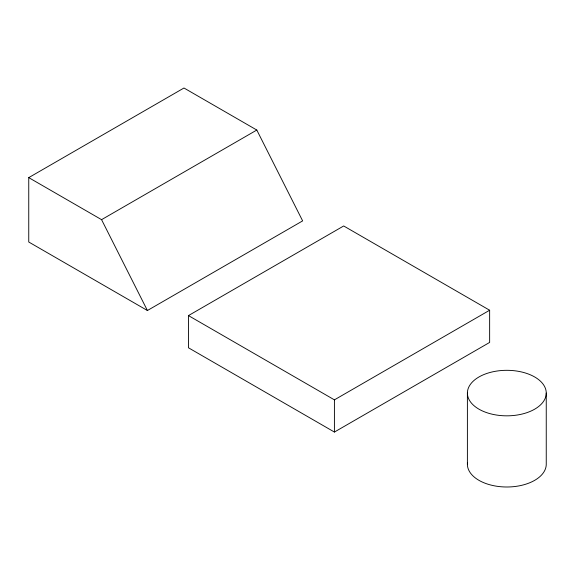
<?xml version="1.0" encoding="UTF-8"?>
<svg xmlns="http://www.w3.org/2000/svg" width="575" height="575" viewBox="0 0 575 575"><rect width="100%" height="100%" fill="white"/><g stroke="black" fill="none" stroke-linecap="round" stroke-linejoin="round"><path stroke-width="0.86" d="M28.75 177.625L183.978 88.004L256.802 130.043L302.637 220.893L147.408 310.514L28.75 242.01L28.75 177.625L101.567 219.664L147.408 310.514M101.567 219.664L256.802 130.043M188.456 315.596L343.692 225.968L489.641 310.234L489.641 342.427L334.413 432.048L188.456 347.782L188.456 315.596L334.413 399.855L489.641 310.234M546.25 393.07A39.431 22.763 0 0 1 487.111 412.785A39.431 22.763 0 0 1 487.111 373.362A39.431 22.763 0 0 1 546.25 393.07L546.25 464.233A39.431 22.763 0 0 1 505.353 486.982A39.431 22.763 0 0 1 467.504 462.537M467.396 393.07L467.396 464.233M334.413 399.855L334.413 432.048"/></g></svg>
